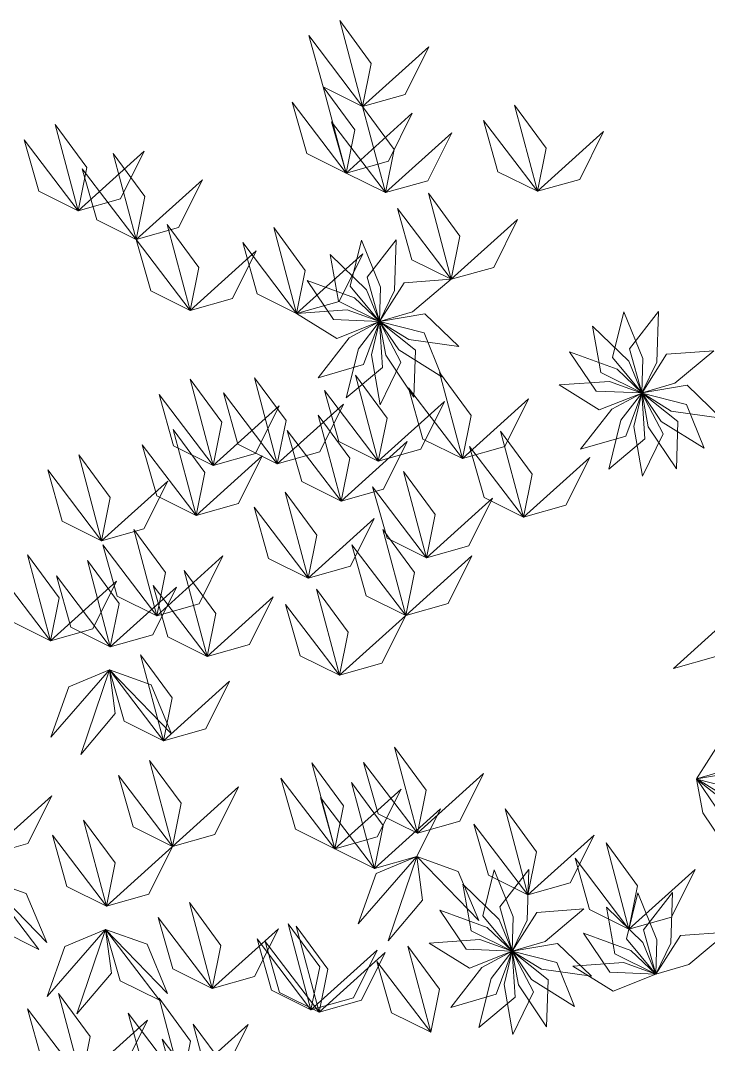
# Model space of a CAD drawing. Header units: inches. Extents: x 4350 to 28384, y -6772 to 993.
# Drawn here: x 19158.3 to 19204.6, y -655.3 to -586.4 of the extents above; entities that cross this region are included whole.
import ezdxf

# ---------------------------------------------------------------- set-up
doc = ezdxf.new("R2010")
doc.units = ezdxf.units.IN
doc.header["$MEASUREMENT"] = 0
doc.layers.add('ARREDAMENTO', color=2, linetype='Continuous', lineweight=18)

# ---------------------------------------------------------------- blocks, each defined once
blk = doc.blocks.new('jacaranda')
at = {"layer": 'ARREDAMENTO', "lineweight": 0}
for points in [[(14020.141, 19584.933), (14019.557, 19587.839), (14021.684, 19590.729), (14020.141, 19584.933)], [(14020.141, 19584.933), (14022.795, 19586.254), (14023.772, 19589.707), (14020.141, 19584.933)], [(14020.141, 19584.933), (14017.289, 19585.739), (14015.689, 19588.952), (14020.141, 19584.933)], [(14021.253, 19580.457), (14020.668, 19583.364), (14022.795, 19586.254), (14021.253, 19580.457)], [(14008.377, 19579.226), (14007.793, 19582.133), (14009.92, 19585.023), (14008.377, 19579.226)], [(14018.599, 19579.136), (14018.014, 19582.043), (14020.141, 19584.933), (14018.599, 19579.136)], [(14021.253, 19580.457), (14023.907, 19581.778), (14024.884, 19585.231), (14021.253, 19580.457)], [(14021.253, 19580.457), (14018.4, 19581.264), (14016.801, 19584.477), (14021.253, 19580.457)], [(14008.377, 19579.226), (14011.031, 19580.547), (14012.008, 19584), (14008.377, 19579.226)], [(14018.599, 19579.136), (14021.253, 19580.457), (14022.23, 19583.91), (14018.599, 19579.136)], [(14039.288, 19577.921), (14038.703, 19580.827), (14040.83, 19583.717), (14039.288, 19577.921)], [(14008.377, 19579.226), (14005.525, 19580.033), (14003.925, 19583.246), (14008.377, 19579.226)], [(14018.599, 19579.136), (14015.746, 19579.943), (14014.147, 19583.155), (14018.599, 19579.136)], [(14039.288, 19577.921), (14041.942, 19579.242), (14042.919, 19582.695), (14039.288, 19577.921)], [(14035.38, 19575.975), (14034.795, 19578.882), (14036.923, 19581.772), (14035.38, 19575.975)], [(14039.288, 19577.921), (14036.435, 19578.727), (14034.836, 19581.94), (14039.288, 19577.921)], [(14035.38, 19575.975), (14038.034, 19577.296), (14039.011, 19580.749), (14035.38, 19575.975)], [(14035.38, 19575.975), (14032.528, 19576.782), (14030.928, 19579.995), (14035.38, 19575.975)], [(14014.174, 19573.302), (14013.589, 19576.208), (14015.716, 19579.098), (14014.174, 19573.302)], [(14014.174, 19573.302), (14016.828, 19574.623), (14017.805, 19578.076), (14014.174, 19573.302)], [(14014.174, 19573.302), (14011.321, 19574.108), (14009.722, 19577.321), (14014.174, 19573.302)], [(14024.584, 19571), (14023.999, 19573.906), (14026.126, 19576.796), (14024.584, 19571)], [(14031.749, 19571.201), (14031.165, 19574.107), (14033.292, 19576.997), (14031.749, 19571.201)], [(14017.884, 19575.951), (14018.003, 19572.545), (14019.007, 19570.468), (14019.837, 19573.439), (14017.884, 19575.951)], [(14020.215, 19575.932), (14018.938, 19572.772), (14019.011, 19570.467), (14020.977, 19572.843), (14020.215, 19575.932)], [(14024.584, 19571), (14027.237, 19572.321), (14028.214, 19575.774), (14024.584, 19571)], [(14031.749, 19571.201), (14034.403, 19572.522), (14035.38, 19575.975), (14031.749, 19571.201)], [(14031.749, 19571.201), (14028.897, 19572.008), (14027.297, 19575.22), (14031.749, 19571.201)], [(14022.336, 19574.967), (14019.884, 19572.599), (14019.013, 19570.464), (14021.776, 19571.835), (14022.336, 19574.967)], [(14024.584, 19571), (14021.731, 19571.807), (14020.132, 19575.019), (14024.584, 19571)], [(14014.174, 19573.302), (14016.785, 19571.111), (14019, 19570.467), (14017.347, 19573.072), (14014.174, 19573.302)], [(14023.881, 19573.222), (14020.679, 19572.057), (14019.014, 19570.46), (14022.096, 19570.589), (14023.881, 19573.222)], [(14000.22, 19571.14), (14000.34, 19567.734), (14001.343, 19565.657), (14002.173, 19568.628), (14000.22, 19571.14)], [(14002.551, 19571.121), (14001.274, 19567.961), (14001.347, 19565.655), (14003.313, 19568.032), (14002.551, 19571.121)], [(14013.66, 19568.771), (14017.036, 19569.246), (14018.996, 19570.461), (14015.955, 19570.976), (14013.66, 19568.771)], [(14024.584, 19571), (14021.183, 19571.238), (14019.013, 19570.456), (14021.881, 19569.321), (14024.584, 19571)], [(14014.809, 19566.743), (14017.7, 19568.55), (14018.996, 19570.457), (14016.009, 19569.691), (14014.809, 19566.743)], [(14016.684, 19565.358), (14018.589, 19568.184), (14018.998, 19570.454), (14016.58, 19568.538), (14016.684, 19565.358)], [(14018.959, 19564.855), (14019.551, 19568.212), (14019.001, 19570.452), (14017.571, 19567.718), (14018.959, 19564.855)], [(14021.243, 19565.321), (14020.418, 19568.628), (14019.004, 19570.451), (14018.81, 19567.372), (14021.243, 19565.321)], [(14023.139, 19566.675), (14021.041, 19569.361), (14019.008, 19570.451), (14020.083, 19567.56), (14023.139, 19566.675)], [(14004.672, 19570.156), (14002.221, 19567.788), (14001.349, 19565.653), (14004.112, 19567.024), (14004.672, 19570.156)], [(13996.51, 19568.49), (13999.121, 19566.3), (14001.336, 19565.656), (13999.684, 19568.261), (13996.51, 19568.49)], [(14006.218, 19568.411), (14003.015, 19567.245), (14001.35, 19565.649), (14004.432, 19565.778), (14006.218, 19568.411)], [(14013.43, 19561.229), (14012.845, 19564.136), (14014.973, 19567.026), (14013.43, 19561.229)], [(14019.086, 19561.052), (14018.501, 19563.958), (14020.628, 19566.848), (14019.086, 19561.052)], [(13995.997, 19563.96), (13999.372, 19564.435), (14001.332, 19565.65), (13998.291, 19566.165), (13995.997, 19563.96)], [(14006.92, 19566.189), (14003.52, 19566.427), (14001.349, 19565.645), (14004.217, 19564.51), (14006.92, 19566.189)], [(14025.884, 19560.881), (14025.299, 19563.788), (14027.427, 19566.678), (14025.884, 19560.881)], [(14030.209, 19560.773), (14029.624, 19563.679), (14031.752, 19566.569), (14030.209, 19560.773)], [(13997.145, 19561.932), (14000.036, 19563.738), (14001.332, 19565.646), (13998.345, 19564.879), (13997.145, 19561.932)], [(13999.02, 19560.547), (14000.926, 19563.373), (14001.334, 19565.643), (13998.917, 19563.727), (13999.02, 19560.547)], [(14001.295, 19560.044), (14001.887, 19563.4), (14001.337, 19565.641), (13999.908, 19562.907), (14001.295, 19560.044)], [(14003.579, 19560.51), (14002.754, 19563.817), (14001.34, 19565.64), (14001.147, 19562.561), (14003.579, 19560.51)], [(14005.476, 19561.864), (14003.377, 19564.55), (14001.344, 19565.64), (14002.419, 19562.749), (14005.476, 19561.864)], [(14013.43, 19561.229), (14016.084, 19562.55), (14017.061, 19566.003), (14013.43, 19561.229)], [(14019.086, 19561.052), (14021.74, 19562.373), (14022.717, 19565.826), (14019.086, 19561.052)], [(14025.884, 19560.881), (14028.538, 19562.202), (14029.515, 19565.655), (14025.884, 19560.881)], [(14030.209, 19560.773), (14032.863, 19562.094), (14033.84, 19565.547), (14030.209, 19560.773)], [(14013.43, 19561.229), (14010.578, 19562.036), (14008.978, 19565.248), (14013.43, 19561.229)], [(14019.086, 19561.052), (14016.233, 19561.859), (14014.634, 19565.071), (14019.086, 19561.052)], [(14025.884, 19560.881), (14023.032, 19561.688), (14021.432, 19564.9), (14025.884, 19560.881)], [(14030.209, 19560.773), (14027.357, 19561.579), (14025.757, 19564.792), (14030.209, 19560.773)], [(14021.587, 19558.36), (14021.002, 19561.266), (14023.129, 19564.156), (14021.587, 19558.36)], [(14009.309, 19557.28), (14008.724, 19560.186), (14010.851, 19563.076), (14009.309, 19557.28)], [(14021.587, 19558.36), (14024.241, 19559.681), (14025.218, 19563.134), (14021.587, 19558.36)], [(14031.35, 19557.392), (14030.766, 19560.298), (14032.893, 19563.188), (14031.35, 19557.392)], [(14009.309, 19557.28), (14011.963, 19558.601), (14012.94, 19562.054), (14009.309, 19557.28)], [(14021.587, 19558.36), (14018.734, 19559.167), (14017.135, 19562.379), (14021.587, 19558.36)], [(14031.35, 19557.392), (14034.004, 19558.713), (14034.981, 19562.166), (14031.35, 19557.392)], [(14009.309, 19557.28), (14006.456, 19558.087), (14004.857, 19561.299), (14009.309, 19557.28)], [(14031.35, 19557.392), (14028.498, 19558.199), (14026.898, 19561.411), (14031.35, 19557.392)], [(14037.711, 19555.698), (14037.126, 19558.604), (14039.254, 19561.494), (14037.711, 19555.698)], [(14015.846, 19554.556), (14015.261, 19557.462), (14017.388, 19560.352), (14015.846, 19554.556)], [(14015.846, 19554.556), (14015.261, 19557.462), (14017.388, 19560.352), (14015.846, 19554.556)], [(14037.711, 19555.698), (14040.365, 19557.019), (14041.342, 19560.472), (14037.711, 19555.698)], [(14015.846, 19554.556), (14018.5, 19555.877), (14019.477, 19559.33), (14015.846, 19554.556)], [(14015.846, 19554.556), (14018.5, 19555.877), (14019.477, 19559.33), (14015.846, 19554.556)], [(14037.711, 19555.698), (14034.859, 19556.504), (14033.259, 19559.717), (14037.711, 19555.698)], [(14015.846, 19554.556), (14012.993, 19555.363), (14011.394, 19558.575), (14015.846, 19554.556)], [(14015.846, 19554.556), (14012.993, 19555.363), (14011.394, 19558.575), (14015.846, 19554.556)], [(14023.818, 19553.179), (14023.233, 19556.085), (14025.361, 19558.975), (14023.818, 19553.179)], [(14023.818, 19553.179), (14026.472, 19554.5), (14027.449, 19557.953), (14023.818, 19553.179)], [(14023.818, 19553.179), (14020.966, 19553.985), (14019.366, 19557.198), (14023.818, 19553.179)], [(14017.242, 19550.661), (14016.658, 19553.567), (14018.785, 19556.457), (14017.242, 19550.661)], [(14034.004, 19550.655), (14033.419, 19553.561), (14035.547, 19556.451), (14034.004, 19550.655)], [(14017.242, 19550.661), (14019.896, 19551.982), (14020.873, 19555.435), (14017.242, 19550.661)], [(14034.004, 19550.655), (14036.658, 19551.976), (14037.635, 19555.429), (14034.004, 19550.655)], [(14017.242, 19550.661), (14014.39, 19551.468), (14012.79, 19554.68), (14017.242, 19550.661)], [(14034.004, 19550.655), (14031.152, 19551.462), (14029.552, 19554.674), (14034.004, 19550.655)], [(14041.155, 19548.955), (14040.57, 19551.861), (14042.698, 19554.751), (14041.155, 19548.955)], [(14037.125, 19548.567), (14036.54, 19551.473), (14038.668, 19554.363), (14037.125, 19548.567)], [(14041.155, 19548.955), (14043.809, 19550.276), (14044.786, 19553.729), (14041.155, 19548.955)], [(14030.605, 19547.902), (14030.02, 19550.808), (14032.148, 19553.698), (14030.605, 19547.902)], [(14037.125, 19548.567), (14039.779, 19549.888), (14040.756, 19553.341), (14037.125, 19548.567)], [(14021.695, 19546.642), (14021.11, 19549.548), (14023.237, 19552.438), (14021.695, 19546.642)], [(14030.605, 19547.902), (14033.259, 19549.223), (14034.236, 19552.676), (14030.605, 19547.902)], [(14037.125, 19548.567), (14034.273, 19549.373), (14032.673, 19552.586), (14037.125, 19548.567)], [(14041.155, 19548.955), (14038.303, 19549.762), (14036.703, 19552.974), (14041.155, 19548.955)], [(14030.605, 19547.902), (14027.753, 19548.709), (14026.153, 19551.921), (14030.605, 19547.902)], [(13999.225, 19547.108), (13996.373, 19547.915), (13994.773, 19551.127), (13999.225, 19547.108)], [(14021.695, 19546.642), (14024.348, 19547.963), (14025.325, 19551.416), (14021.695, 19546.642)], [(14021.695, 19546.642), (14018.842, 19547.448), (14017.242, 19550.661), (14021.695, 19546.642)], [(14033.547, 19542.226), (14032.962, 19545.132), (14035.089, 19548.022), (14033.547, 19542.226)], [(14037.177, 19547), (14034.385, 19546.004), (14033.004, 19542.692), (14037.177, 19547)], [(14033.547, 19542.226), (14036.2, 19543.547), (14037.177, 19547), (14033.547, 19542.226)], [(14033.547, 19542.226), (14036.2, 19543.547), (14037.177, 19547), (14033.547, 19542.226)], [(14037.177, 19547), (14036.788, 19544.061), (14039.103, 19541.319), (14037.177, 19547)], [(14037.177, 19547), (14039.914, 19545.859), (14041.119, 19542.479), (14037.177, 19547)], [(14033.547, 19542.226), (14030.694, 19543.032), (14029.095, 19546.245), (14033.547, 19542.226)], [(13992.834, 19542.503), (13995.445, 19540.313), (13997.66, 19539.669), (13996.007, 19542.274), (13992.834, 19542.503)], [(14016.448, 19536.003), (14015.863, 19538.91), (14017.991, 19541.8), (14016.448, 19536.003)], [(14016.448, 19536.003), (14019.102, 19537.324), (14020.079, 19540.777), (14016.448, 19536.003)], [(14022.007, 19534.951), (14021.422, 19537.857), (14023.55, 19540.747), (14022.007, 19534.951)], [(14032.941, 19535.119), (14032.356, 19538.025), (14034.483, 19540.915), (14032.941, 19535.119)], [(13992.32, 19537.973), (13995.695, 19538.448), (13997.656, 19539.663), (13994.614, 19540.178), (13992.32, 19537.973)], [(14016.448, 19536.003), (14013.596, 19536.81), (14011.996, 19540.023), (14016.448, 19536.003)], [(13993.469, 19535.945), (13996.359, 19537.752), (13997.656, 19539.659), (13994.668, 19538.892), (13993.469, 19535.945)], [(13995.343, 19534.56), (13997.249, 19537.386), (13997.658, 19539.656), (13995.24, 19537.74), (13995.343, 19534.56)], [(14019.353, 19533.63), (14018.768, 19536.536), (14020.896, 19539.426), (14019.353, 19533.63)], [(14022.007, 19534.951), (14024.661, 19536.272), (14025.638, 19539.725), (14022.007, 19534.951)], [(14032.941, 19535.119), (14035.594, 19536.44), (14036.571, 19539.893), (14032.941, 19535.119)], [(14022.007, 19534.951), (14019.155, 19535.757), (14017.555, 19538.97), (14022.007, 19534.951)], [(14032.941, 19535.119), (14030.088, 19535.926), (14028.489, 19539.138), (14032.941, 19535.119)], [(14045.52, 19534.516), (14042.667, 19535.323), (14041.068, 19538.535), (14045.52, 19534.516)], [(14019.353, 19533.63), (14022.007, 19534.951), (14022.984, 19538.404), (14019.353, 19533.63)], [(14009.014, 19531.855), (14008.429, 19534.762), (14010.557, 19537.652), (14009.014, 19531.855)], [(14019.353, 19533.63), (14016.501, 19534.436), (14014.901, 19537.649), (14019.353, 19533.63)], [(14009.014, 19531.855), (14011.668, 19533.176), (14012.645, 19536.629), (14009.014, 19531.855)], [(14037.393, 19531.1), (14036.808, 19534.006), (14038.935, 19536.896), (14037.393, 19531.1)], [(14009.014, 19531.855), (14006.162, 19532.662), (14004.562, 19535.874), (14009.014, 19531.855)], [(14037.393, 19531.1), (14040.047, 19532.421), (14041.024, 19535.874), (14037.393, 19531.1)], [(14002.214, 19529.555), (14001.629, 19532.461), (14003.756, 19535.351), (14002.214, 19529.555)], [(14037.393, 19531.1), (14034.54, 19531.907), (14032.941, 19535.119), (14037.393, 19531.1)], [(14016.501, 19534.436), (14013.708, 19533.441), (14012.327, 19530.129), (14016.501, 19534.436)], [(14016.501, 19534.436), (14016.111, 19531.498), (14018.427, 19528.756), (14016.501, 19534.436)], [(14016.501, 19534.436), (14019.237, 19533.295), (14020.442, 19529.915), (14016.501, 19534.436)], [(14002.214, 19529.555), (14004.868, 19530.876), (14005.845, 19534.329), (14002.214, 19529.555)], [(14002.214, 19529.555), (13999.361, 19530.362), (13997.762, 19533.574), (14002.214, 19529.555)], [(14008.955, 19533.559), (14009.074, 19530.152), (14010.078, 19528.075), (14010.907, 19531.046), (14008.955, 19533.559)], [(14011.285, 19533.54), (14010.009, 19530.379), (14010.081, 19528.074), (14012.047, 19530.45), (14011.285, 19533.54)], [(14013.407, 19532.574), (14010.955, 19530.206), (14010.083, 19528.071), (14012.846, 19529.442), (14013.407, 19532.574)], [(14045.572, 19532.949), (14042.78, 19531.954), (14041.398, 19528.642), (14045.572, 19532.949)], [(14041.942, 19528.175), (14044.595, 19529.496), (14045.572, 19532.949), (14041.942, 19528.175)], [(13999.283, 19532.008), (13999.402, 19528.602), (14000.406, 19526.525), (14001.236, 19529.496), (13999.283, 19532.008)], [(14001.613, 19531.989), (14000.337, 19528.829), (14000.409, 19526.523), (14002.376, 19528.9), (14001.613, 19531.989)], [(14003.735, 19531.024), (14001.283, 19528.656), (14000.412, 19526.52), (14003.174, 19527.892), (14003.735, 19531.024)], [(14030.263, 19525.551), (14029.678, 19528.458), (14031.806, 19531.348), (14030.263, 19525.551)], [(14005.244, 19530.909), (14007.855, 19528.718), (14010.071, 19528.074), (14008.418, 19530.679), (14005.244, 19530.909)], [(14014.952, 19530.83), (14011.749, 19529.664), (14010.084, 19528.067), (14013.166, 19528.196), (14014.952, 19530.83)], [(14030.263, 19525.551), (14032.917, 19526.873), (14033.894, 19530.326), (14030.263, 19525.551)], [(14023.077, 19523.955), (14022.492, 19526.861), (14024.619, 19529.751), (14023.077, 19523.955)], [(14023.617, 19524.114), (14023.033, 19527.02), (14025.16, 19529.91), (14023.617, 19524.114)], [(14030.263, 19525.551), (14027.411, 19526.358), (14025.811, 19529.571), (14030.263, 19525.551)], [(13995.573, 19529.358), (13998.184, 19527.167), (14000.399, 19526.524), (13998.746, 19529.128), (13995.573, 19529.358)], [(14005.28, 19529.279), (14002.077, 19528.113), (14000.413, 19526.517), (14003.494, 19526.646), (14005.28, 19529.279)], [(14023.617, 19524.114), (14026.271, 19525.435), (14027.248, 19528.888), (14023.617, 19524.114)], [(14037.445, 19529.533), (14034.653, 19528.538), (14033.271, 19525.226), (14037.445, 19529.533)], [(14033.814, 19524.759), (14036.468, 19526.08), (14037.445, 19529.533), (14033.814, 19524.759)], [(14037.445, 19529.533), (14037.055, 19526.594), (14039.371, 19523.853), (14037.445, 19529.533)], [(14037.445, 19529.533), (14040.181, 19528.392), (14041.387, 19525.012), (14037.445, 19529.533)], [(14004.731, 19526.378), (14008.106, 19526.853), (14010.066, 19528.068), (14007.025, 19528.583), (14004.731, 19526.378)], [(14015.654, 19528.607), (14012.254, 19528.845), (14010.084, 19528.064), (14012.951, 19526.928), (14015.654, 19528.607)], [(14015.55, 19522.606), (14014.966, 19525.512), (14017.093, 19528.402), (14015.55, 19522.606)], [(14023.077, 19523.955), (14025.73, 19525.276), (14026.707, 19528.729), (14023.077, 19523.955)], [(14005.88, 19524.35), (14008.77, 19526.157), (14010.067, 19528.065), (14007.079, 19527.298), (14005.88, 19524.35)], [(14007.754, 19522.965), (14009.66, 19525.791), (14010.068, 19528.061), (14007.651, 19526.146), (14007.754, 19522.965)], [(14010.03, 19522.462), (14010.621, 19525.819), (14010.071, 19528.059), (14008.642, 19525.326), (14010.03, 19522.462)], [(14012.313, 19522.928), (14011.489, 19526.235), (14010.075, 19528.058), (14009.881, 19524.98), (14012.313, 19522.928)], [(14014.21, 19524.283), (14012.111, 19526.968), (14010.078, 19528.058), (14011.153, 19525.167), (14014.21, 19524.283)], [(14023.077, 19523.955), (14020.224, 19524.762), (14018.625, 19527.974), (14023.077, 19523.955)], [(14023.617, 19524.114), (14020.765, 19524.921), (14019.165, 19528.133), (14023.617, 19524.114)], [(14005.982, 19527.057), (14002.582, 19527.294), (14000.412, 19526.513), (14003.28, 19525.377), (14005.982, 19527.057)], [(14015.55, 19522.606), (14018.204, 19523.927), (14019.181, 19527.38), (14015.55, 19522.606)], [(14032.303, 19519.111), (14031.718, 19522.018), (14033.845, 19524.908), (14032.303, 19519.111)], [(14039.072, 19519.411), (14038.487, 19522.317), (14040.615, 19525.207), (14039.072, 19519.411)], [(14039.072, 19519.411), (14041.726, 19520.732), (14042.703, 19524.185), (14039.072, 19519.411)], [(14032.303, 19519.111), (14034.956, 19520.433), (14035.933, 19523.886), (14032.303, 19519.111)], [(14039.072, 19519.411), (14036.22, 19520.218), (14034.62, 19523.43), (14039.072, 19519.411)], [(14032.303, 19519.111), (14029.45, 19519.918), (14027.851, 19523.131), (14032.303, 19519.111)], [(14030.006, 19517.365), (14029.421, 19520.271), (14031.549, 19523.161), (14030.006, 19517.365)], [(14030.006, 19517.365), (14032.66, 19518.686), (14033.637, 19522.139), (14030.006, 19517.365)]]:
    blk.add_lwpolyline(points, dxfattribs=at)

msp = doc.modelspace()

# ---------------------------------------------------------------- block references
at = {"xscale": -1}
msp.add_blockref('jacaranda', (33201.493, -20177.102), dxfattribs=at)

doc.saveas('drawing.dxf')
